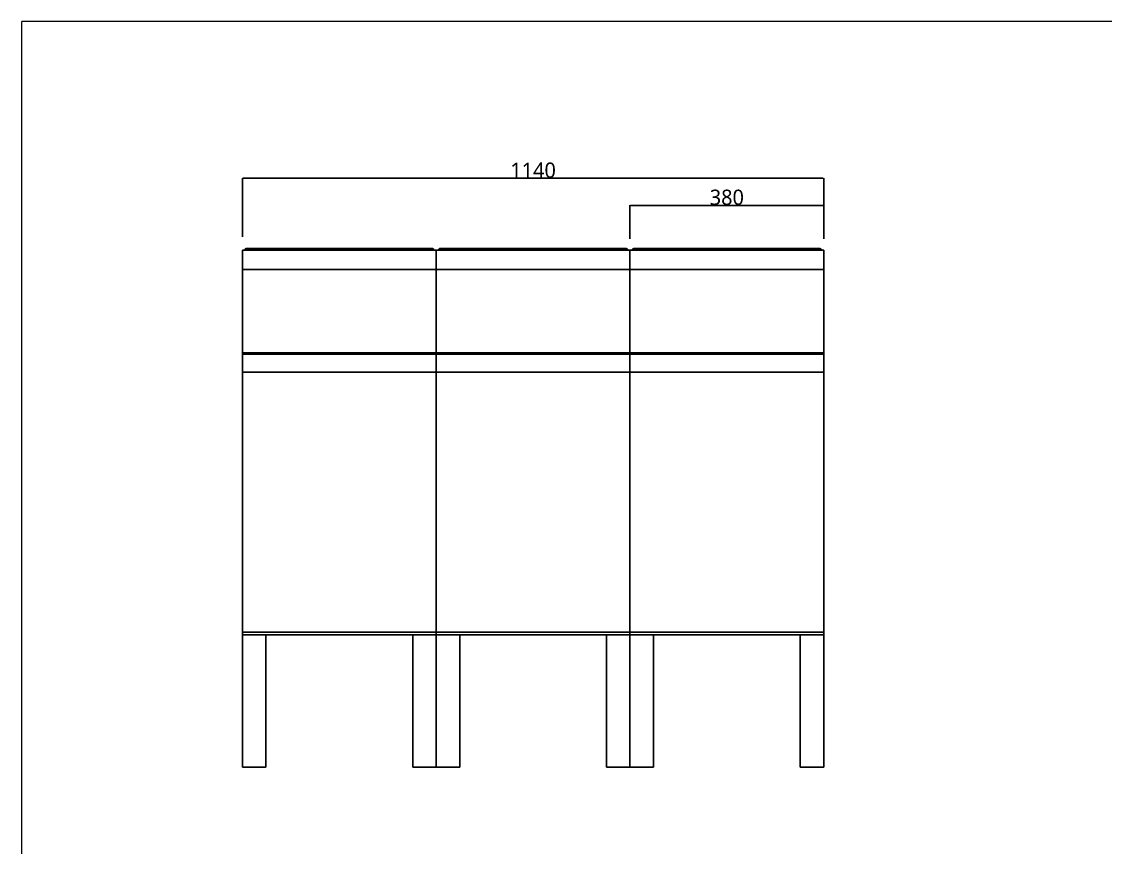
# Model space of a CAD drawing. Header units: millimetres. Extents: x 1422 to 6060, y -58 to 3182.
# Drawn here: x 1422 to 3547, y 1562 to 3182 of the extents above; entities that cross this region are included whole.
import ezdxf

# ---------------------------------------------------------------- set-up
doc = ezdxf.new("R2010")
doc.units = ezdxf.units.MM
doc.header["$MEASUREMENT"] = 0
doc.layers.add('Domyślny', color=7, linetype='Continuous', true_color=0x000000)
doc.layers.add('Utwórz2D linie widoczne', color=7, linetype='Continuous', true_color=0x000000)
doc.styles.add('Roboto', font='Roboto-Regular.ttf')
doc.dimstyles.new('Domyślny', dxfattribs={"dimtxt": 30, "dimasz": 1, "dimexe": 0.5, "dimexo": 0.5, "dimgap": 0.25, "dimtad": 1, "dimtoh": 1, "dimdec": 0, "dimzin": 1, "dimdsep": 46, "dimtxsty": 'Roboto', "dimcen": 0.5, "dimazin": 0, "dimtfac": 1, "dimtdec": 4, "dimtix": 1, "dimtmove": 1, "dimatfit": 3, "dimfxl": 0, "dimtolj": 1, "dimtzin": 1, "dimarcsym": 0})

# ---------------------------------------------------------------- blocks, each defined once
blk = doc.blocks.new('*D1')
at = {"layer": 'Defpoints', "color": 0}
for p in [(2995.1, 2821.7), (2615.1, 2755.2), (2995.1, 2755.2)]:
    blk.add_point(p, dxfattribs=at)
at = {"layer": 'Domyślny', "color": 0, "lineweight": -2}
for p, q in [((2615.1, 2755.7), (2615.1, 2822.2)), ((2616.1, 2821.7), (2994.1, 2821.7)), ((2995.1, 2755.7), (2995.1, 2822.2))]:
    blk.add_line(p, q, dxfattribs=at)
at = {"layer": 'Domyślny', "color": 0}
for points in [[(2616.1, 2821.8), (2616.1, 2821.5), (2615.1, 2821.7)], [(2994.1, 2821.5), (2994.1, 2821.8), (2995.1, 2821.7)]]:
    blk.add_solid(points, dxfattribs=at)
at = {"layer": 'Domyślny', "color": 0, "insert": (2805.1, 2837.3), "char_height": 30, "attachment_point": 5, "style": 'Roboto'}
blk.add_mtext('\\A1;380', dxfattribs=at)
blk = doc.blocks.new('*D2')
at = {"layer": 'Defpoints', "color": 0}
for p in [(2995.1, 2874.8), (1855.1, 2759.1), (2995.1, 2759.1)]:
    blk.add_point(p, dxfattribs=at)
at = {"layer": 'Domyślny', "color": 0, "lineweight": -2}
for p, q in [((1855.1, 2759.6), (1855.1, 2875.3)), ((1856.1, 2874.8), (2994.1, 2874.8)), ((2995.1, 2759.6), (2995.1, 2875.3))]:
    blk.add_line(p, q, dxfattribs=at)
at = {"layer": 'Domyślny', "color": 0}
for points in [[(1856.1, 2875), (1856.1, 2874.6), (1855.1, 2874.8)], [(2994.1, 2874.6), (2994.1, 2875), (2995.1, 2874.8)]]:
    blk.add_solid(points, dxfattribs=at)
at = {"layer": 'Domyślny', "color": 0, "insert": (2425.1, 2890.5), "char_height": 30, "attachment_point": 5, "style": 'Roboto'}
blk.add_mtext('\\A1;1140', dxfattribs=at)

msp = doc.modelspace()

# ---------------------------------------------------------------- linework, layer by layer
at = {"layer": 'Domyślny', "color": 18, "lineweight": 15, "true_color": 0x000000}
for p in [(1422.2, -57.9), (6055.3, 3182.1)]:
    msp.add_line(p, (1422.2, 3182.1), dxfattribs=at)
at = {"layer": 'Utwórz2D linie widoczne'}
for p, q in [((1855.1, 2695.6), (1855.1, 2733.6)), ((1855.1, 2733.6), (1855.4, 2733.6)), ((1855.4, 2733.6), (1856.5, 2733.6)), ((1856.5, 2733.6), (1858.2, 2733.6)), ((1858.2, 2733.6), (1860.5, 2733.6)), ((1860.1, 2735.1), (1860.2, 2735.2)), ((1860.1, 2735), (1860.1, 2735.1)), ((1860.1, 2734.9), (1860.1, 2735)), ((1860.1, 2735), (1860.1, 2735)), ((1860.1, 2734.8), (1860.1, 2734.9)), ((1860.1, 2734.7), (1860.1, 2734.8)), ((1860.1, 2734.8), (1860.1, 2734.8)), ((1860.1, 2734.7), (1860.1, 2733.6)), ((1860.2, 2735.4), (1860.3, 2735.5)), ((1860.2, 2735.3), (1860.2, 2735.4)), ((1860.2, 2735.4), (1860.2, 2735.4)), ((1860.2, 2735.2), (1860.2, 2735.3)), ((1860.2, 2735.2), (1860.2, 2735.2)), ((1860.3, 2735.6), (1860.4, 2735.7)), ((1860.3, 2735.5), (1860.3, 2735.6)), ((1860.3, 2735.6), (1860.3, 2735.6)), ((1860.4, 2735.8), (1860.5, 2735.9)), ((1860.4, 2735.7), (1860.4, 2735.8)), ((1860.4, 2735.8), (1860.4, 2735.8)), ((1860.5, 2735.9), (1860.6, 2736)), ((1860.5, 2735.9), (1860.5, 2735.9)), ((1860.5, 2733.6), (1863.3, 2733.6)), ((1860.6, 2736), (1860.7, 2736.1)), ((1860.6, 2736), (1860.6, 2736)), ((1860.7, 2736.1), (1860.8, 2736.2)), ((1860.7, 2736.1), (1860.7, 2736.1)), ((1860.8, 2736.2), (1860.9, 2736.3)), ((1860.8, 2736.2), (1860.8, 2736.2)), ((1860.9, 2736.3), (1860.9, 2736.3)), ((1860.9, 2736.3), (1861, 2736.3)), ((1861, 2736.3), (1861, 2736.4)), ((1861, 2736.4), (1861.1, 2736.4)), ((1861.1, 2736.4), (1861.2, 2736.5)), ((1861.2, 2736.5), (1861.2, 2736.5)), ((1861.2, 2736.5), (1861.3, 2736.5)), ((1861.3, 2736.5), (1861.4, 2736.5)), ((1861.4, 2736.5), (1861.4, 2736.6)), ((1861.4, 2736.6), (1861.5, 2736.6)), ((1861.5, 2736.6), (1861.5, 2736.6)), ((1861.5, 2736.6), (1861.6, 2736.6)), ((1861.6, 2736.6), (1861.7, 2736.6)), ((1861.7, 2736.6), (1861.8, 2736.7)), ((1861.8, 2736.7), (1861.8, 2736.7)), ((1861.8, 2736.7), (1861.9, 2736.7)), ((1861.9, 2736.7), (1862, 2736.7)), ((1862, 2736.7), (1862, 2736.7)), ((1862, 2736.7), (1862.1, 2736.7)), ((1862.4, 2736.7), (1862.1, 2736.7)), ((1863.1, 2736.7), (1862.4, 2736.7)), ((1864.2, 2736.7), (1863.1, 2736.7)), ((1863.3, 2733.6), (1866.6, 2733.6)), ((1865.8, 2736.7), (1864.2, 2736.7)), ((1867.8, 2736.7), (1865.8, 2736.7)), ((1866.6, 2733.6), (1870.2, 2733.6)), ((1870.1, 2736.7), (1867.8, 2736.7)), ((1872.6, 2736.7), (1870.1, 2736.7)), ((1870.2, 2733.6), (1874.1, 2733.6)), ((1875.3, 2736.7), (1872.6, 2736.7)), ((1874.1, 2733.6), (1878.1, 2733.6)), ((1878.2, 2736.7), (1875.3, 2736.7)), ((1878.1, 2733.6), (2212.1, 2733.6)), ((2212, 2736.7), (1878.2, 2736.7)), ((2214.9, 2736.7), (2212, 2736.7)), ((2212.1, 2733.6), (2216.1, 2733.6)), ((2217.6, 2736.7), (2214.9, 2736.7)), ((2216.1, 2733.6), (2220, 2733.6)), ((2220.1, 2736.7), (2217.6, 2736.7)), ((2220, 2733.6), (2223.6, 2733.6)), ((2222.4, 2736.7), (2220.1, 2736.7)), ((2224.4, 2736.7), (2222.4, 2736.7)), ((2223.6, 2733.6), (2226.9, 2733.6)), ((2226, 2736.7), (2224.4, 2736.7)), ((2227.1, 2736.7), (2226, 2736.7)), ((2226.9, 2733.6), (2229.7, 2733.6)), ((2227.8, 2736.7), (2227.1, 2736.7)), ((2228.1, 2736.7), (2227.8, 2736.7)), ((2228.2, 2736.7), (2228.1, 2736.7)), ((2228.3, 2736.7), (2228.2, 2736.7)), ((2228.2, 2736.7), (2228.2, 2736.7)), ((2228.4, 2736.7), (2228.3, 2736.7)), ((2228.5, 2736.6), (2228.4, 2736.7)), ((2228.4, 2736.7), (2228.4, 2736.7)), ((2228.6, 2736.6), (2228.5, 2736.6)), ((2228.7, 2736.6), (2228.6, 2736.6)), ((2228.8, 2736.6), (2228.7, 2736.6)), ((2228.7, 2736.6), (2228.7, 2736.6)), ((2228.8, 2736.5), (2228.8, 2736.6)), ((2228.9, 2736.5), (2228.8, 2736.5)), ((2229, 2736.5), (2228.9, 2736.5)), ((2229.1, 2736.4), (2229, 2736.5)), ((2229, 2736.5), (2229, 2736.5)), ((2229.2, 2736.4), (2229.1, 2736.4)), ((2229.2, 2736.3), (2229.2, 2736.4)), ((2229.3, 2736.3), (2229.2, 2736.3)), ((2229.4, 2736.2), (2229.3, 2736.3)), ((2229.3, 2736.3), (2229.3, 2736.3)), ((2229.5, 2736.1), (2229.4, 2736.2)), ((2229.4, 2736.2), (2229.4, 2736.2)), ((2229.6, 2736), (2229.5, 2736.1)), ((2229.5, 2736.1), (2229.5, 2736.1)), ((2229.7, 2735.9), (2229.6, 2736)), ((2229.6, 2736), (2229.6, 2736)), ((2229.8, 2735.8), (2229.7, 2735.9)), ((2229.7, 2735.9), (2229.7, 2735.9)), ((2229.7, 2733.6), (2232, 2733.6)), ((2229.8, 2735.7), (2229.8, 2735.8)), ((2229.8, 2735.8), (2229.8, 2735.8)), ((2229.9, 2735.6), (2229.8, 2735.7)), ((2229.9, 2735.5), (2229.9, 2735.6)), ((2229.9, 2735.6), (2229.9, 2735.6)), ((2230, 2735.4), (2229.9, 2735.5)), ((2230, 2735.3), (2230, 2735.4)), ((2230, 2735.4), (2230, 2735.4)), ((2230, 2735.2), (2230, 2735.3)), ((2230.1, 2735.1), (2230, 2735.2)), ((2230, 2735.2), (2230, 2735.2)), ((2230.1, 2735), (2230.1, 2735.1)), ((2230.1, 2734.9), (2230.1, 2735)), ((2230.1, 2735), (2230.1, 2735)), ((2230.1, 2734.8), (2230.1, 2734.9)), ((2230.1, 2734.7), (2230.1, 2734.8)), ((2230.1, 2734.8), (2230.1, 2734.8)), ((2230.1, 2734.7), (2230.1, 2733.6)), ((2232, 2733.6), (2233.7, 2733.6)), ((2233.7, 2733.6), (2234.8, 2733.6)), ((2234.8, 2733.6), (2235.1, 2733.6)), ((2235.1, 2695.6), (2235.1, 2733.6)), ((2235.1, 2733.6), (2235.4, 2733.6)), ((2235.4, 2733.6), (2236.5, 2733.6)), ((2236.5, 2733.6), (2238.2, 2733.6)), ((2238.2, 2733.6), (2240.5, 2733.6)), ((2240.1, 2735.1), (2240.2, 2735.2)), ((2240.1, 2735), (2240.1, 2735.1)), ((2240.1, 2734.9), (2240.1, 2735)), ((2240.1, 2735), (2240.1, 2735)), ((2240.1, 2734.8), (2240.1, 2734.9)), ((2240.1, 2734.7), (2240.1, 2734.8)), ((2240.1, 2734.8), (2240.1, 2734.8)), ((2240.1, 2734.7), (2240.1, 2733.6)), ((2240.2, 2735.4), (2240.3, 2735.5)), ((2240.2, 2735.3), (2240.2, 2735.4)), ((2240.2, 2735.4), (2240.2, 2735.4)), ((2240.2, 2735.2), (2240.2, 2735.3)), ((2240.2, 2735.2), (2240.2, 2735.2)), ((2240.3, 2735.6), (2240.4, 2735.7)), ((2240.3, 2735.5), (2240.3, 2735.6)), ((2240.3, 2735.6), (2240.3, 2735.6)), ((2240.4, 2735.8), (2240.5, 2735.9)), ((2240.4, 2735.7), (2240.4, 2735.8)), ((2240.4, 2735.8), (2240.4, 2735.8)), ((2240.5, 2735.9), (2240.6, 2736)), ((2240.5, 2735.9), (2240.5, 2735.9)), ((2240.5, 2733.6), (2243.3, 2733.6)), ((2240.6, 2736), (2240.7, 2736.1)), ((2240.6, 2736), (2240.6, 2736)), ((2240.7, 2736.1), (2240.8, 2736.2)), ((2240.7, 2736.1), (2240.7, 2736.1)), ((2240.8, 2736.2), (2240.9, 2736.3)), ((2240.8, 2736.2), (2240.8, 2736.2)), ((2240.9, 2736.3), (2240.9, 2736.3)), ((2240.9, 2736.3), (2241, 2736.3)), ((2241, 2736.3), (2241, 2736.4)), ((2241, 2736.4), (2241.1, 2736.4)), ((2241.1, 2736.4), (2241.2, 2736.5)), ((2241.2, 2736.5), (2241.2, 2736.5)), ((2241.2, 2736.5), (2241.3, 2736.5)), ((2241.3, 2736.5), (2241.4, 2736.5)), ((2241.4, 2736.5), (2241.4, 2736.6)), ((2241.4, 2736.6), (2241.5, 2736.6)), ((2241.5, 2736.6), (2241.5, 2736.6)), ((2241.5, 2736.6), (2241.6, 2736.6)), ((2241.6, 2736.6), (2241.7, 2736.6)), ((2241.7, 2736.6), (2241.8, 2736.7)), ((2241.8, 2736.7), (2241.8, 2736.7)), ((2241.8, 2736.7), (2241.9, 2736.7)), ((2241.9, 2736.7), (2242, 2736.7)), ((2242, 2736.7), (2242, 2736.7)), ((2242, 2736.7), (2242.1, 2736.7)), ((2242.4, 2736.7), (2242.1, 2736.7)), ((2243.1, 2736.7), (2242.4, 2736.7)), ((2244.2, 2736.7), (2243.1, 2736.7)), ((2243.3, 2733.6), (2246.6, 2733.6)), ((2245.8, 2736.7), (2244.2, 2736.7)), ((2247.8, 2736.7), (2245.8, 2736.7)), ((2246.6, 2733.6), (2250.2, 2733.6)), ((2250.1, 2736.7), (2247.8, 2736.7)), ((2252.6, 2736.7), (2250.1, 2736.7)), ((2250.2, 2733.6), (2254.1, 2733.6)), ((2255.3, 2736.7), (2252.6, 2736.7)), ((2254.1, 2733.6), (2258.1, 2733.6)), ((2258.2, 2736.7), (2255.3, 2736.7)), ((2258.1, 2733.6), (2592.1, 2733.6)), ((2592, 2736.7), (2258.2, 2736.7)), ((2594.9, 2736.7), (2592, 2736.7)), ((2592.1, 2733.6), (2596.1, 2733.6)), ((2597.6, 2736.7), (2594.9, 2736.7)), ((2596.1, 2733.6), (2600, 2733.6)), ((2600.1, 2736.7), (2597.6, 2736.7)), ((2600, 2733.6), (2603.6, 2733.6)), ((2602.4, 2736.7), (2600.1, 2736.7)), ((2604.4, 2736.7), (2602.4, 2736.7)), ((2603.6, 2733.6), (2606.9, 2733.6)), ((2606, 2736.7), (2604.4, 2736.7)), ((2607.1, 2736.7), (2606, 2736.7)), ((2606.9, 2733.6), (2609.7, 2733.6)), ((2607.8, 2736.7), (2607.1, 2736.7)), ((2608.1, 2736.7), (2607.8, 2736.7)), ((2608.2, 2736.7), (2608.1, 2736.7)), ((2608.3, 2736.7), (2608.2, 2736.7)), ((2608.2, 2736.7), (2608.2, 2736.7)), ((2608.4, 2736.7), (2608.3, 2736.7)), ((2608.5, 2736.6), (2608.4, 2736.7)), ((2608.4, 2736.7), (2608.4, 2736.7)), ((2608.6, 2736.6), (2608.5, 2736.6)), ((2608.7, 2736.6), (2608.6, 2736.6)), ((2608.8, 2736.6), (2608.7, 2736.6)), ((2608.7, 2736.6), (2608.7, 2736.6)), ((2608.8, 2736.5), (2608.8, 2736.6)), ((2608.9, 2736.5), (2608.8, 2736.5)), ((2609, 2736.5), (2608.9, 2736.5)), ((2609.1, 2736.4), (2609, 2736.5)), ((2609, 2736.5), (2609, 2736.5)), ((2609.2, 2736.4), (2609.1, 2736.4)), ((2609.2, 2736.3), (2609.2, 2736.4)), ((2609.3, 2736.3), (2609.2, 2736.3)), ((2609.4, 2736.2), (2609.3, 2736.3)), ((2609.3, 2736.3), (2609.3, 2736.3)), ((2609.5, 2736.1), (2609.4, 2736.2)), ((2609.4, 2736.2), (2609.4, 2736.2)), ((2609.6, 2736), (2609.5, 2736.1)), ((2609.5, 2736.1), (2609.5, 2736.1)), ((2609.7, 2735.9), (2609.6, 2736)), ((2609.6, 2736), (2609.6, 2736)), ((2609.8, 2735.8), (2609.7, 2735.9)), ((2609.7, 2735.9), (2609.7, 2735.9)), ((2609.7, 2733.6), (2612, 2733.6)), ((2609.8, 2735.7), (2609.8, 2735.8)), ((2609.8, 2735.8), (2609.8, 2735.8)), ((2609.9, 2735.6), (2609.8, 2735.7)), ((2609.9, 2735.5), (2609.9, 2735.6)), ((2609.9, 2735.6), (2609.9, 2735.6)), ((2610, 2735.4), (2609.9, 2735.5)), ((2610, 2735.3), (2610, 2735.4)), ((2610, 2735.4), (2610, 2735.4)), ((2610, 2735.2), (2610, 2735.3)), ((2610.1, 2735.1), (2610, 2735.2)), ((2610, 2735.2), (2610, 2735.2)), ((2610.1, 2735), (2610.1, 2735.1)), ((2610.1, 2734.9), (2610.1, 2735)), ((2610.1, 2735), (2610.1, 2735)), ((2610.1, 2734.8), (2610.1, 2734.9)), ((2610.1, 2734.7), (2610.1, 2734.8)), ((2610.1, 2734.8), (2610.1, 2734.8)), ((2610.1, 2734.7), (2610.1, 2733.6)), ((2612, 2733.6), (2613.7, 2733.6)), ((2613.7, 2733.6), (2614.8, 2733.6)), ((2614.8, 2733.6), (2615.1, 2733.6)), ((2615.1, 2695.6), (2615.1, 2733.6)), ((2615.1, 2733.6), (2615.4, 2733.6)), ((2615.4, 2733.6), (2616.5, 2733.6)), ((2616.5, 2733.6), (2618.2, 2733.6)), ((2618.2, 2733.6), (2620.5, 2733.6)), ((2620.1, 2735.1), (2620.2, 2735.2)), ((2620.1, 2735), (2620.1, 2735.1)), ((2620.1, 2734.9), (2620.1, 2735)), ((2620.1, 2735), (2620.1, 2735)), ((2620.1, 2734.8), (2620.1, 2734.9)), ((2620.1, 2734.7), (2620.1, 2734.8)), ((2620.1, 2734.8), (2620.1, 2734.8)), ((2620.1, 2734.7), (2620.1, 2733.6)), ((2620.2, 2735.4), (2620.3, 2735.5)), ((2620.2, 2735.3), (2620.2, 2735.4)), ((2620.2, 2735.4), (2620.2, 2735.4)), ((2620.2, 2735.2), (2620.2, 2735.3)), ((2620.2, 2735.2), (2620.2, 2735.2)), ((2620.3, 2735.6), (2620.4, 2735.7)), ((2620.3, 2735.5), (2620.3, 2735.6)), ((2620.3, 2735.6), (2620.3, 2735.6)), ((2620.4, 2735.8), (2620.5, 2735.9)), ((2620.4, 2735.7), (2620.4, 2735.8)), ((2620.4, 2735.8), (2620.4, 2735.8)), ((2620.5, 2735.9), (2620.6, 2736)), ((2620.5, 2735.9), (2620.5, 2735.9)), ((2620.5, 2733.6), (2623.3, 2733.6)), ((2620.6, 2736), (2620.7, 2736.1)), ((2620.6, 2736), (2620.6, 2736)), ((2620.7, 2736.1), (2620.8, 2736.2)), ((2620.7, 2736.1), (2620.7, 2736.1)), ((2620.8, 2736.2), (2620.9, 2736.3)), ((2620.8, 2736.2), (2620.8, 2736.2)), ((2620.9, 2736.3), (2620.9, 2736.3)), ((2620.9, 2736.3), (2621, 2736.3)), ((2621, 2736.3), (2621, 2736.4)), ((2621, 2736.4), (2621.1, 2736.4)), ((2621.1, 2736.4), (2621.2, 2736.5)), ((2621.2, 2736.5), (2621.2, 2736.5)), ((2621.2, 2736.5), (2621.3, 2736.5)), ((2621.3, 2736.5), (2621.4, 2736.5)), ((2621.4, 2736.5), (2621.4, 2736.6)), ((2621.4, 2736.6), (2621.5, 2736.6)), ((2621.5, 2736.6), (2621.5, 2736.6)), ((2621.5, 2736.6), (2621.6, 2736.6)), ((2621.6, 2736.6), (2621.7, 2736.6)), ((2621.7, 2736.6), (2621.8, 2736.7)), ((2621.8, 2736.7), (2621.8, 2736.7)), ((2621.8, 2736.7), (2621.9, 2736.7)), ((2621.9, 2736.7), (2622, 2736.7)), ((2622, 2736.7), (2622, 2736.7)), ((2622, 2736.7), (2622.1, 2736.7)), ((2622.4, 2736.7), (2622.1, 2736.7)), ((2623.1, 2736.7), (2622.4, 2736.7)), ((2624.2, 2736.7), (2623.1, 2736.7)), ((2623.3, 2733.6), (2626.6, 2733.6)), ((2625.8, 2736.7), (2624.2, 2736.7)), ((2627.8, 2736.7), (2625.8, 2736.7)), ((2626.6, 2733.6), (2630.2, 2733.6)), ((2630.1, 2736.7), (2627.8, 2736.7)), ((2632.6, 2736.7), (2630.1, 2736.7)), ((2630.2, 2733.6), (2634.1, 2733.6)), ((2635.3, 2736.7), (2632.6, 2736.7)), ((2634.1, 2733.6), (2638.1, 2733.6)), ((2638.2, 2736.7), (2635.3, 2736.7)), ((2638.1, 2733.6), (2972.1, 2733.6)), ((2972, 2736.7), (2638.2, 2736.7)), ((2974.9, 2736.7), (2972, 2736.7)), ((2972.1, 2733.6), (2976.1, 2733.6)), ((2977.6, 2736.7), (2974.9, 2736.7)), ((2976.1, 2733.6), (2980, 2733.6)), ((2980.1, 2736.7), (2977.6, 2736.7)), ((2980, 2733.6), (2983.6, 2733.6)), ((2982.4, 2736.7), (2980.1, 2736.7)), ((2984.4, 2736.7), (2982.4, 2736.7)), ((2983.6, 2733.6), (2986.9, 2733.6)), ((2986, 2736.7), (2984.4, 2736.7)), ((2987.1, 2736.7), (2986, 2736.7)), ((2986.9, 2733.6), (2989.7, 2733.6)), ((2987.8, 2736.7), (2987.1, 2736.7)), ((2988.1, 2736.7), (2987.8, 2736.7)), ((2988.2, 2736.7), (2988.1, 2736.7)), ((2988.3, 2736.7), (2988.2, 2736.7)), ((2988.2, 2736.7), (2988.2, 2736.7)), ((2988.4, 2736.7), (2988.3, 2736.7)), ((2988.5, 2736.6), (2988.4, 2736.7)), ((2988.4, 2736.7), (2988.4, 2736.7)), ((2988.6, 2736.6), (2988.5, 2736.6)), ((2988.7, 2736.6), (2988.6, 2736.6)), ((2988.8, 2736.6), (2988.7, 2736.6)), ((2988.7, 2736.6), (2988.7, 2736.6)), ((2988.8, 2736.5), (2988.8, 2736.6)), ((2988.9, 2736.5), (2988.8, 2736.5)), ((2989, 2736.5), (2988.9, 2736.5)), ((2989.1, 2736.4), (2989, 2736.5)), ((2989, 2736.5), (2989, 2736.5)), ((2989.2, 2736.4), (2989.1, 2736.4)), ((2989.2, 2736.3), (2989.2, 2736.4)), ((2989.3, 2736.3), (2989.2, 2736.3)), ((2989.4, 2736.2), (2989.3, 2736.3)), ((2989.3, 2736.3), (2989.3, 2736.3)), ((2989.5, 2736.1), (2989.4, 2736.2)), ((2989.4, 2736.2), (2989.4, 2736.2)), ((2989.6, 2736), (2989.5, 2736.1)), ((2989.5, 2736.1), (2989.5, 2736.1)), ((2989.7, 2735.9), (2989.6, 2736)), ((2989.6, 2736), (2989.6, 2736)), ((2989.8, 2735.8), (2989.7, 2735.9)), ((2989.7, 2735.9), (2989.7, 2735.9)), ((2989.7, 2733.6), (2992, 2733.6)), ((2989.8, 2735.7), (2989.8, 2735.8)), ((2989.8, 2735.8), (2989.8, 2735.8)), ((2989.9, 2735.6), (2989.8, 2735.7)), ((2989.9, 2735.5), (2989.9, 2735.6)), ((2989.9, 2735.6), (2989.9, 2735.6)), ((2990, 2735.4), (2989.9, 2735.5)), ((2990, 2735.3), (2990, 2735.4)), ((2990, 2735.4), (2990, 2735.4)), ((2990, 2735.2), (2990, 2735.3)), ((2990.1, 2735.1), (2990, 2735.2)), ((2990, 2735.2), (2990, 2735.2)), ((2990.1, 2735), (2990.1, 2735.1)), ((2990.1, 2734.9), (2990.1, 2735)), ((2990.1, 2735), (2990.1, 2735)), ((2990.1, 2734.8), (2990.1, 2734.9)), ((2990.1, 2734.7), (2990.1, 2734.8)), ((2990.1, 2734.8), (2990.1, 2734.8)), ((2990.1, 2734.7), (2990.1, 2733.6)), ((2992, 2733.6), (2993.7, 2733.6)), ((2993.7, 2733.6), (2994.8, 2733.6)), ((2994.8, 2733.6), (2995.1, 2733.6)), ((2995.1, 2695.6), (2995.1, 2733.6)), ((1855.1, 2532.6), (1855.1, 2695.6)), ((1855.1, 2695.6), (1855.4, 2695.6)), ((1855.4, 2695.6), (1856.5, 2695.6)), ((1856.5, 2695.6), (1858.2, 2695.6)), ((1858.2, 2695.6), (1860.5, 2695.6)), ((1860.5, 2695.6), (1863.3, 2695.6)), ((1863.3, 2695.6), (1866.6, 2695.6)), ((1866.6, 2695.6), (1870.2, 2695.6)), ((1870.2, 2695.6), (1874.1, 2695.6)), ((1874.1, 2695.6), (1878.1, 2695.6)), ((1878.1, 2695.6), (2212.1, 2695.6)), ((2212.1, 2695.6), (2216.1, 2695.6)), ((2216.1, 2695.6), (2220, 2695.6)), ((2220, 2695.6), (2223.6, 2695.6)), ((2223.6, 2695.6), (2226.9, 2695.6)), ((2226.9, 2695.6), (2229.7, 2695.6)), ((2229.7, 2695.6), (2232, 2695.6)), ((2232, 2695.6), (2233.7, 2695.6)), ((2233.7, 2695.6), (2234.8, 2695.6)), ((2234.8, 2695.6), (2235.1, 2695.6)), ((2235.1, 2695.6), (2235.4, 2695.6)), ((2235.1, 2532.6), (2235.1, 2695.6)), ((2235.4, 2695.6), (2236.5, 2695.6)), ((2236.5, 2695.6), (2238.2, 2695.6)), ((2238.2, 2695.6), (2240.5, 2695.6)), ((2240.5, 2695.6), (2243.3, 2695.6)), ((2243.3, 2695.6), (2246.6, 2695.6)), ((2246.6, 2695.6), (2250.2, 2695.6)), ((2250.2, 2695.6), (2254.1, 2695.6)), ((2254.1, 2695.6), (2258.1, 2695.6)), ((2258.1, 2695.6), (2592.1, 2695.6)), ((2592.1, 2695.6), (2596.1, 2695.6)), ((2596.1, 2695.6), (2600, 2695.6)), ((2600, 2695.6), (2603.6, 2695.6)), ((2603.6, 2695.6), (2606.9, 2695.6)), ((2606.9, 2695.6), (2609.7, 2695.6)), ((2609.7, 2695.6), (2612, 2695.6)), ((2612, 2695.6), (2613.7, 2695.6)), ((2613.7, 2695.6), (2614.8, 2695.6)), ((2614.8, 2695.6), (2615.1, 2695.6)), ((2615.1, 2532.6), (2615.1, 2695.6)), ((2615.1, 2695.6), (2615.4, 2695.6)), ((2615.4, 2695.6), (2616.5, 2695.6)), ((2616.5, 2695.6), (2618.2, 2695.6)), ((2618.2, 2695.6), (2620.5, 2695.6)), ((2620.5, 2695.6), (2623.3, 2695.6)), ((2623.3, 2695.6), (2626.6, 2695.6)), ((2626.6, 2695.6), (2630.2, 2695.6)), ((2630.2, 2695.6), (2634.1, 2695.6)), ((2634.1, 2695.6), (2638.1, 2695.6)), ((2638.1, 2695.6), (2972.1, 2695.6)), ((2972.1, 2695.6), (2976.1, 2695.6)), ((2976.1, 2695.6), (2980, 2695.6)), ((2980, 2695.6), (2983.6, 2695.6)), ((2983.6, 2695.6), (2986.9, 2695.6)), ((2986.9, 2695.6), (2989.7, 2695.6)), ((2989.7, 2695.6), (2992, 2695.6)), ((2992, 2695.6), (2993.7, 2695.6)), ((2993.7, 2695.6), (2994.8, 2695.6)), ((2994.8, 2695.6), (2995.1, 2695.6)), ((2995.1, 2532.6), (2995.1, 2695.6)), ((1855.1, 2532.6), (1855.4, 2532.6)), ((1855.1, 2529.6), (1855.1, 2532.6)), ((1855.4, 2529.6), (1855.1, 2529.6)), ((1855.1, 2529.6), (1855.1, 2494.6)), ((1855.4, 2532.6), (1856.5, 2532.6)), ((1856.5, 2529.6), (1855.4, 2529.6)), ((1856.5, 2532.6), (1858.2, 2532.6)), ((1858.2, 2529.6), (1856.5, 2529.6)), ((1858.2, 2532.6), (1860.5, 2532.6)), ((1860.5, 2529.6), (1858.2, 2529.6)), ((1860.5, 2532.6), (1863.3, 2532.6)), ((1863.3, 2529.6), (1860.5, 2529.6)), ((1863.3, 2532.6), (1866.6, 2532.6)), ((1866.6, 2529.6), (1863.3, 2529.6)), ((1866.6, 2532.6), (1870.2, 2532.6)), ((1870.2, 2529.6), (1866.6, 2529.6)), ((1870.2, 2532.6), (1874.1, 2532.6)), ((1874.1, 2529.6), (1870.2, 2529.6)), ((1874.1, 2532.6), (1878.1, 2532.6)), ((1878.1, 2529.6), (1874.1, 2529.6)), ((1878.1, 2532.6), (2212.1, 2532.6)), ((2212.1, 2529.6), (1878.1, 2529.6)), ((2212.1, 2532.6), (2216.1, 2532.6)), ((2216.1, 2529.6), (2212.1, 2529.6)), ((2216.1, 2532.6), (2220, 2532.6)), ((2220, 2529.6), (2216.1, 2529.6)), ((2220, 2532.6), (2223.6, 2532.6)), ((2223.6, 2529.6), (2220, 2529.6)), ((2223.6, 2532.6), (2226.9, 2532.6)), ((2226.9, 2529.6), (2223.6, 2529.6)), ((2226.9, 2532.6), (2229.7, 2532.6)), ((2229.7, 2529.6), (2226.9, 2529.6)), ((2229.7, 2532.6), (2232, 2532.6)), ((2232, 2529.6), (2229.7, 2529.6)), ((2232, 2532.6), (2233.7, 2532.6)), ((2233.7, 2529.6), (2232, 2529.6)), ((2233.7, 2532.6), (2234.8, 2532.6)), ((2234.8, 2529.6), (2233.7, 2529.6)), ((2234.8, 2532.6), (2235.1, 2532.6)), ((2235.1, 2529.6), (2234.8, 2529.6)), ((2235.1, 2529.6), (2235.1, 2532.6)), ((2235.1, 2532.6), (2235.4, 2532.6)), ((2235.1, 2529.6), (2235.1, 2494.6)), ((2235.1, 2529.6), (2235.4, 2529.6)), ((2235.4, 2532.6), (2236.5, 2532.6)), ((2235.4, 2529.6), (2236.5, 2529.6)), ((2236.5, 2532.6), (2238.2, 2532.6)), ((2236.5, 2529.6), (2238.2, 2529.6)), ((2238.2, 2532.6), (2240.5, 2532.6)), ((2238.2, 2529.6), (2240.5, 2529.6)), ((2240.5, 2532.6), (2243.3, 2532.6)), ((2240.5, 2529.6), (2243.3, 2529.6)), ((2243.3, 2532.6), (2246.6, 2532.6)), ((2243.3, 2529.6), (2246.6, 2529.6)), ((2246.6, 2532.6), (2250.2, 2532.6)), ((2246.6, 2529.6), (2250.2, 2529.6)), ((2250.2, 2532.6), (2254.1, 2532.6)), ((2250.2, 2529.6), (2254.1, 2529.6)), ((2254.1, 2532.6), (2258.1, 2532.6)), ((2254.1, 2529.6), (2258.1, 2529.6)), ((2258.1, 2532.6), (2592.1, 2532.6)), ((2258.1, 2529.6), (2592.1, 2529.6)), ((2592.1, 2532.6), (2596.1, 2532.6)), ((2592.1, 2529.6), (2596.1, 2529.6)), ((2596.1, 2532.6), (2600, 2532.6)), ((2596.1, 2529.6), (2600, 2529.6)), ((2600, 2532.6), (2603.6, 2532.6)), ((2600, 2529.6), (2603.6, 2529.6)), ((2603.6, 2532.6), (2606.9, 2532.6)), ((2603.6, 2529.6), (2606.9, 2529.6)), ((2606.9, 2532.6), (2609.7, 2532.6)), ((2606.9, 2529.6), (2609.7, 2529.6)), ((2609.7, 2532.6), (2612, 2532.6)), ((2609.7, 2529.6), (2612, 2529.6)), ((2612, 2532.6), (2613.7, 2532.6)), ((2612, 2529.6), (2613.7, 2529.6)), ((2613.7, 2532.6), (2614.8, 2532.6)), ((2613.7, 2529.6), (2614.8, 2529.6)), ((2614.8, 2532.6), (2615.1, 2532.6)), ((2614.8, 2529.6), (2615.1, 2529.6)), ((2615.1, 2529.6), (2615.1, 2532.6)), ((2615.1, 2532.6), (2615.4, 2532.6)), ((2615.1, 2529.6), (2615.1, 2494.6)), ((2615.4, 2529.6), (2615.1, 2529.6)), ((2615.4, 2532.6), (2616.5, 2532.6)), ((2616.5, 2529.6), (2615.4, 2529.6)), ((2616.5, 2532.6), (2618.2, 2532.6)), ((2618.2, 2529.6), (2616.5, 2529.6)), ((2618.2, 2532.6), (2620.5, 2532.6)), ((2620.5, 2529.6), (2618.2, 2529.6)), ((2620.5, 2532.6), (2623.3, 2532.6)), ((2623.3, 2529.6), (2620.5, 2529.6)), ((2623.3, 2532.6), (2626.6, 2532.6)), ((2626.6, 2529.6), (2623.3, 2529.6)), ((2626.6, 2532.6), (2630.2, 2532.6)), ((2630.2, 2529.6), (2626.6, 2529.6)), ((2630.2, 2532.6), (2634.1, 2532.6)), ((2634.1, 2529.6), (2630.2, 2529.6)), ((2634.1, 2532.6), (2638.1, 2532.6)), ((2638.1, 2529.6), (2634.1, 2529.6)), ((2638.1, 2532.6), (2972.1, 2532.6)), ((2972.1, 2529.6), (2638.1, 2529.6)), ((2972.1, 2532.6), (2976.1, 2532.6)), ((2976.1, 2529.6), (2972.1, 2529.6)), ((2976.1, 2532.6), (2980, 2532.6)), ((2980, 2529.6), (2976.1, 2529.6)), ((2980, 2532.6), (2983.6, 2532.6)), ((2983.6, 2529.6), (2980, 2529.6)), ((2983.6, 2532.6), (2986.9, 2532.6)), ((2986.9, 2529.6), (2983.6, 2529.6)), ((2986.9, 2532.6), (2989.7, 2532.6)), ((2989.7, 2529.6), (2986.9, 2529.6)), ((2989.7, 2532.6), (2992, 2532.6)), ((2992, 2529.6), (2989.7, 2529.6)), ((2992, 2532.6), (2993.7, 2532.6)), ((2993.7, 2529.6), (2992, 2529.6)), ((2993.7, 2532.6), (2994.8, 2532.6)), ((2994.8, 2529.6), (2993.7, 2529.6)), ((2994.8, 2532.6), (2995.1, 2532.6)), ((2995.1, 2529.6), (2994.8, 2529.6)), ((2995.1, 2529.6), (2995.1, 2532.6)), ((2995.1, 2529.6), (2995.1, 2494.6)), ((1855.4, 2494.6), (1855.1, 2494.6)), ((1855.1, 2494.6), (1855.1, 1984.1)), ((1856.5, 2494.6), (1855.4, 2494.6)), ((1858.2, 2494.6), (1856.5, 2494.6)), ((1860.5, 2494.6), (1858.2, 2494.6)), ((1863.3, 2494.6), (1860.5, 2494.6)), ((1866.6, 2494.6), (1863.3, 2494.6)), ((1870.2, 2494.6), (1866.6, 2494.6)), ((1874.1, 2494.6), (1870.2, 2494.6)), ((1878.1, 2494.6), (1874.1, 2494.6)), ((2212.1, 2494.6), (1878.1, 2494.6)), ((2216.1, 2494.6), (2212.1, 2494.6)), ((2220, 2494.6), (2216.1, 2494.6)), ((2223.6, 2494.6), (2220, 2494.6)), ((2226.9, 2494.6), (2223.6, 2494.6)), ((2229.7, 2494.6), (2226.9, 2494.6)), ((2232, 2494.6), (2229.7, 2494.6)), ((2233.7, 2494.6), (2232, 2494.6)), ((2234.8, 2494.6), (2233.7, 2494.6)), ((2235.1, 2494.6), (2234.8, 2494.6)), ((2235.1, 2494.6), (2235.1, 1984.1)), ((2235.4, 2494.6), (2235.1, 2494.6)), ((2236.5, 2494.6), (2235.4, 2494.6)), ((2238.2, 2494.6), (2236.5, 2494.6)), ((2240.5, 2494.6), (2238.2, 2494.6)), ((2243.3, 2494.6), (2240.5, 2494.6)), ((2246.6, 2494.6), (2243.3, 2494.6)), ((2250.2, 2494.6), (2246.6, 2494.6)), ((2254.1, 2494.6), (2250.2, 2494.6)), ((2258.1, 2494.6), (2254.1, 2494.6)), ((2592.1, 2494.6), (2258.1, 2494.6)), ((2596.1, 2494.6), (2592.1, 2494.6)), ((2600, 2494.6), (2596.1, 2494.6)), ((2603.6, 2494.6), (2600, 2494.6)), ((2606.9, 2494.6), (2603.6, 2494.6)), ((2609.7, 2494.6), (2606.9, 2494.6)), ((2612, 2494.6), (2609.7, 2494.6)), ((2613.7, 2494.6), (2612, 2494.6)), ((2614.8, 2494.6), (2613.7, 2494.6)), ((2615.1, 2494.6), (2614.8, 2494.6)), ((2615.1, 2494.6), (2615.1, 1984.1)), ((2615.4, 2494.6), (2615.1, 2494.6)), ((2616.5, 2494.6), (2615.4, 2494.6)), ((2618.2, 2494.6), (2616.5, 2494.6)), ((2620.5, 2494.6), (2618.2, 2494.6)), ((2623.3, 2494.6), (2620.5, 2494.6)), ((2626.6, 2494.6), (2623.3, 2494.6)), ((2630.2, 2494.6), (2626.6, 2494.6)), ((2634.1, 2494.6), (2630.2, 2494.6)), ((2638.1, 2494.6), (2634.1, 2494.6)), ((2972.1, 2494.6), (2638.1, 2494.6)), ((2976.1, 2494.6), (2972.1, 2494.6)), ((2980, 2494.6), (2976.1, 2494.6)), ((2983.6, 2494.6), (2980, 2494.6)), ((2986.9, 2494.6), (2983.6, 2494.6)), ((2989.7, 2494.6), (2986.9, 2494.6)), ((2992, 2494.6), (2989.7, 2494.6)), ((2993.7, 2494.6), (2992, 2494.6)), ((2994.8, 2494.6), (2993.7, 2494.6)), ((2995.1, 2494.6), (2994.8, 2494.6)), ((2995.1, 2494.6), (2995.1, 1984.1)), ((1855.4, 1984.1), (1855.1, 1984.1)), ((1855.1, 1984.1), (1855.1, 1979.1)), ((1855.4, 1979.1), (1855.1, 1979.1)), ((1855.1, 1979.1), (1855.1, 1974.1)), ((1855.3, 1979.1), (1855.3, 1719.1)), ((1856.5, 1984.1), (1855.4, 1984.1)), ((1856.5, 1979.1), (1855.4, 1979.1)), ((1858.2, 1984.1), (1856.5, 1984.1)), ((1858.2, 1979.1), (1856.5, 1979.1)), ((1860.5, 1984.1), (1858.2, 1984.1)), ((1860.5, 1979.1), (1858.2, 1979.1)), ((1863.3, 1984.1), (1860.5, 1984.1)), ((1863.3, 1979.1), (1860.5, 1979.1)), ((1866.6, 1984.1), (1863.3, 1984.1)), ((1866.6, 1979.1), (1863.3, 1979.1)), ((1870.2, 1984.1), (1866.6, 1984.1)), ((1870.2, 1979.1), (1866.6, 1979.1)), ((1874.1, 1984.1), (1870.2, 1984.1)), ((1874.1, 1979.1), (1870.2, 1979.1)), ((1878.1, 1984.1), (1874.1, 1984.1)), ((1878.1, 1979.1), (1874.1, 1979.1)), ((2212.1, 1984.1), (1878.1, 1984.1)), ((2212.1, 1979.1), (1878.1, 1979.1)), ((1901.3, 1979.1), (1901.3, 1719.1)), ((2189.1, 1979.1), (2189.1, 1719.1)), ((2216.1, 1984.1), (2212.1, 1984.1)), ((2216.1, 1979.1), (2212.1, 1979.1)), ((2220, 1984.1), (2216.1, 1984.1)), ((2220, 1979.1), (2216.1, 1979.1)), ((2223.6, 1984.1), (2220, 1984.1)), ((2223.6, 1979.1), (2220, 1979.1)), ((2226.9, 1984.1), (2223.6, 1984.1)), ((2226.9, 1979.1), (2223.6, 1979.1)), ((2229.7, 1984.1), (2226.9, 1984.1)), ((2229.7, 1979.1), (2226.9, 1979.1)), ((2232, 1984.1), (2229.7, 1984.1)), ((2232, 1979.1), (2229.7, 1979.1)), ((2233.7, 1984.1), (2232, 1984.1)), ((2233.7, 1979.1), (2232, 1979.1)), ((2234.8, 1984.1), (2233.7, 1984.1)), ((2234.8, 1979.1), (2233.7, 1979.1)), ((2235.1, 1984.1), (2234.8, 1984.1)), ((2235.1, 1979.1), (2234.8, 1979.1)), ((2235.1, 1984.1), (2235.1, 1979.1)), ((2235.4, 1984.1), (2235.1, 1984.1)), ((2235.1, 1979.1), (2235.1, 1974.1)), ((2235.4, 1979.1), (2235.1, 1979.1)), ((2235.1, 1979.1), (2235.1, 1719.1)), ((2236.5, 1984.1), (2235.4, 1984.1)), ((2236.5, 1979.1), (2235.4, 1979.1)), ((2238.2, 1984.1), (2236.5, 1984.1)), ((2238.2, 1979.1), (2236.5, 1979.1)), ((2240.5, 1984.1), (2238.2, 1984.1)), ((2240.5, 1979.1), (2238.2, 1979.1)), ((2243.3, 1984.1), (2240.5, 1984.1)), ((2243.3, 1979.1), (2240.5, 1979.1)), ((2246.6, 1984.1), (2243.3, 1984.1)), ((2246.6, 1979.1), (2243.3, 1979.1)), ((2250.2, 1984.1), (2246.6, 1984.1)), ((2250.2, 1979.1), (2246.6, 1979.1)), ((2254.1, 1984.1), (2250.2, 1984.1)), ((2254.1, 1979.1), (2250.2, 1979.1)), ((2258.1, 1984.1), (2254.1, 1984.1)), ((2258.1, 1979.1), (2254.1, 1979.1)), ((2592.1, 1984.1), (2258.1, 1984.1)), ((2592.1, 1979.1), (2258.1, 1979.1)), ((2281.3, 1979.1), (2281.3, 1719.1)), ((2569.1, 1979.1), (2569.1, 1719.1)), ((2596.1, 1984.1), (2592.1, 1984.1)), ((2596.1, 1979.1), (2592.1, 1979.1)), ((2600, 1984.1), (2596.1, 1984.1)), ((2600, 1979.1), (2596.1, 1979.1)), ((2603.6, 1984.1), (2600, 1984.1)), ((2603.6, 1979.1), (2600, 1979.1)), ((2606.9, 1984.1), (2603.6, 1984.1)), ((2606.9, 1979.1), (2603.6, 1979.1)), ((2609.7, 1984.1), (2606.9, 1984.1)), ((2609.7, 1979.1), (2606.9, 1979.1)), ((2612, 1984.1), (2609.7, 1984.1)), ((2612, 1979.1), (2609.7, 1979.1)), ((2613.7, 1984.1), (2612, 1984.1)), ((2613.7, 1979.1), (2612, 1979.1)), ((2614.8, 1984.1), (2613.7, 1984.1)), ((2614.8, 1979.1), (2613.7, 1979.1)), ((2615.1, 1984.1), (2614.8, 1984.1)), ((2615.1, 1979.1), (2614.8, 1979.1)), ((2615.1, 1984.1), (2615.1, 1979.1)), ((2615.4, 1984.1), (2615.1, 1984.1)), ((2615.1, 1979.1), (2615.1, 1974.1)), ((2615.4, 1979.1), (2615.1, 1979.1)), ((2615.1, 1979.1), (2615.1, 1719.1)), ((2616.5, 1984.1), (2615.4, 1984.1)), ((2616.5, 1979.1), (2615.4, 1979.1)), ((2618.2, 1984.1), (2616.5, 1984.1)), ((2618.2, 1979.1), (2616.5, 1979.1)), ((2620.5, 1984.1), (2618.2, 1984.1)), ((2620.5, 1979.1), (2618.2, 1979.1)), ((2623.3, 1984.1), (2620.5, 1984.1)), ((2623.3, 1979.1), (2620.5, 1979.1)), ((2626.6, 1984.1), (2623.3, 1984.1)), ((2626.6, 1979.1), (2623.3, 1979.1)), ((2630.2, 1984.1), (2626.6, 1984.1)), ((2630.2, 1979.1), (2626.6, 1979.1)), ((2634.1, 1984.1), (2630.2, 1984.1)), ((2634.1, 1979.1), (2630.2, 1979.1)), ((2638.1, 1984.1), (2634.1, 1984.1)), ((2638.1, 1979.1), (2634.1, 1979.1)), ((2972.1, 1984.1), (2638.1, 1984.1)), ((2972.1, 1979.1), (2638.1, 1979.1)), ((2661.3, 1979.1), (2661.3, 1719.1)), ((2949.1, 1979.1), (2949.1, 1719.1)), ((2976.1, 1984.1), (2972.1, 1984.1)), ((2976.1, 1979.1), (2972.1, 1979.1)), ((2980, 1984.1), (2976.1, 1984.1)), ((2980, 1979.1), (2976.1, 1979.1)), ((2983.6, 1984.1), (2980, 1984.1)), ((2983.6, 1979.1), (2980, 1979.1)), ((2986.9, 1984.1), (2983.6, 1984.1)), ((2986.9, 1979.1), (2983.6, 1979.1)), ((2989.7, 1984.1), (2986.9, 1984.1)), ((2989.7, 1979.1), (2986.9, 1979.1)), ((2992, 1984.1), (2989.7, 1984.1)), ((2992, 1979.1), (2989.7, 1979.1)), ((2993.7, 1984.1), (2992, 1984.1)), ((2993.7, 1979.1), (2992, 1979.1)), ((2994.8, 1984.1), (2993.7, 1984.1)), ((2994.8, 1979.1), (2993.7, 1979.1)), ((2995.1, 1984.1), (2994.8, 1984.1)), ((2995.1, 1979.1), (2994.8, 1979.1)), ((2995.1, 1984.1), (2995.1, 1979.1)), ((2995.1, 1979.1), (2995.1, 1974.1)), ((2995.1, 1979.1), (2995.1, 1719.1)), ((1901.3, 1719.1), (1855.3, 1719.1)), ((2235.1, 1719.1), (2189.1, 1719.1)), ((2281.3, 1719.1), (2235.3, 1719.1)), ((2615.1, 1719.1), (2569.1, 1719.1)), ((2661.3, 1719.1), (2615.3, 1719.1)), ((2995.1, 1719.1), (2949.1, 1719.1))]:
    msp.add_line(p, q, dxfattribs=at)

# ---------------------------------------------------------------- dimensions: what is measured, and where the dimension line sits
at = {"layer": 'Domyślny'}
for p1, p2, distance, picture, middle in [((1855.1, 2759.1), (2995.1, 2759.1), 115.8, '*D2', (2425.1, 2890.5)), ((2615.1, 2755.2), (2995.1, 2755.2), 66.5, '*D1', (2805.1, 2837.3))]:
    dim = msp.add_aligned_dim(p1=p1, p2=p2, distance=distance, dimstyle='Domyślny', dxfattribs=at)
    dim.commit()
    dim.dimension.update_dxf_attribs({"geometry": picture, "text_midpoint": middle})

doc.saveas('drawing.dxf')
